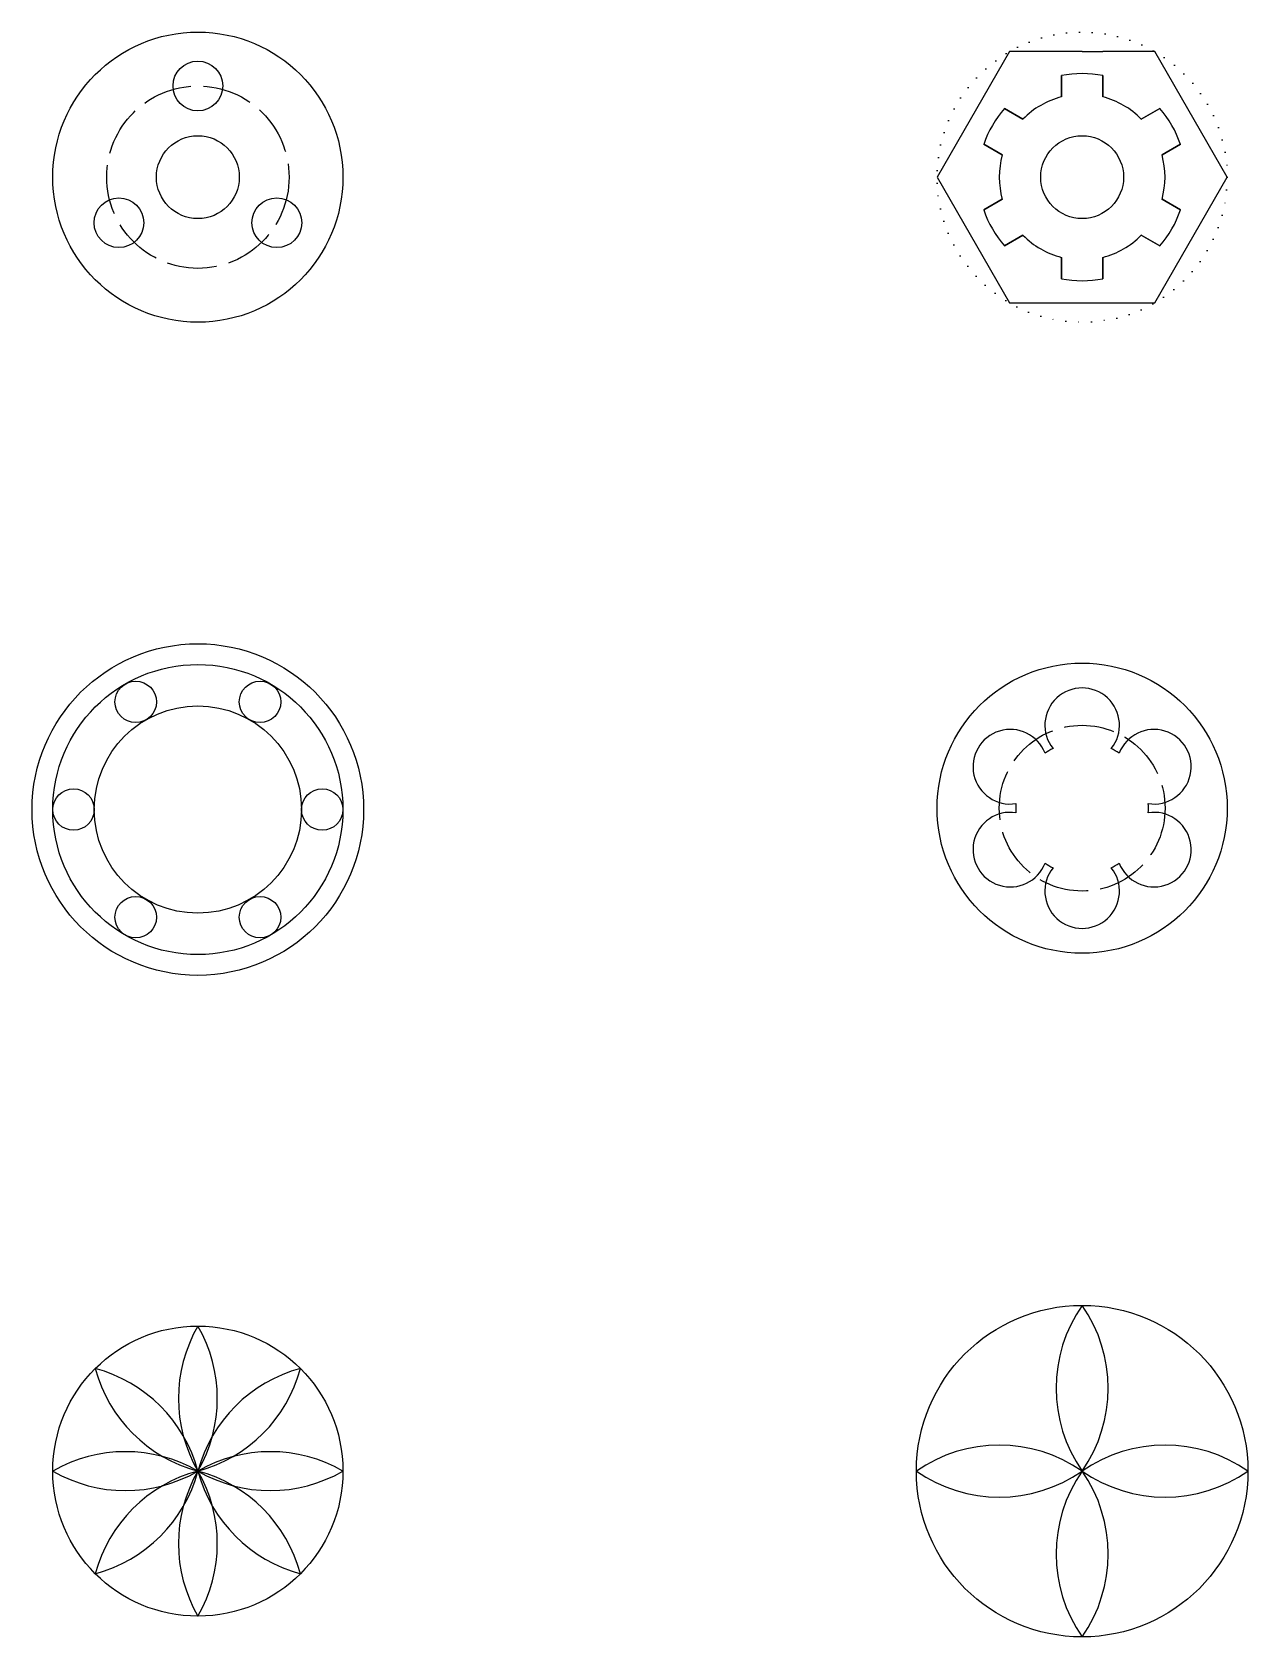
# Model space of a CAD drawing. Header units: millimetres. Extents: x 2969 to 3262, y 1838 to 2225.
import ezdxf

# ---------------------------------------------------------------- set-up
doc = ezdxf.new("R2010")
doc.units = ezdxf.units.MM
doc.linetypes.add('ACAD_ISO02W100', pattern=[15, 12, -3])
doc.linetypes.add('ACAD_ISO07W100', pattern=[3, 0, -3])

# ---------------------------------------------------------------- blocks, each defined once
blk = doc.blocks.new('*U2')
blk.add_circle((0, 0), 5)
blk = doc.blocks.new('*U3')
at = {"color": 0, "linetype": 'ByBlock', "lineweight": -2, "transparency": 16777216}
for p, rotation in [((2993.79, 2063.84), 299.9999999999999), ((3023.79, 2063.84), 240), ((3038.79, 2037.86), 180), ((2993.79, 2011.88), 59.99999999999999), ((3023.79, 2011.88), 120)]:
    blk.add_blockref('*U2', p, dxfattribs=dict(at, rotation=rotation))
blk.add_blockref('*U2', (2978.79, 2037.86), dxfattribs=at)
blk = doc.blocks.new('*U8')
for centre, start, end in [((30.31, 0), 150, 210), ((-30.31, 0), 330, 30)]:
    blk.add_arc(centre, 35, start, end)
blk = doc.blocks.new('*U9')
at = {"color": 0, "linetype": 'ByBlock', "lineweight": -2, "transparency": 16777216}
blk.add_blockref('*U8', (3008.79, 1895.74), dxfattribs=at)
for p, rotation in [((2996.42, 1890.62), 45.00000000000003), ((3021.17, 1890.62), 315.0000000000001), ((2991.29, 1878.24), 90.00000000000001), ((3026.29, 1878.24), 270.0000000000001), ((2996.42, 1865.87), 135.0000000000001), ((3008.79, 1860.74), 180), ((3021.17, 1865.87), 225.0000000000001)]:
    blk.add_blockref('*U8', p, dxfattribs=dict(at, rotation=rotation))
blk = doc.blocks.new('*U10')
for centre, start, end in [((28.72, 0), 145.1501, 214.8499), ((-28.72, 0), 325.1501, 34.8499)]:
    blk.add_arc(centre, 35, start, end)
blk = doc.blocks.new('*U11')
at = {"color": 0, "linetype": 'ByBlock', "lineweight": -2, "transparency": 16777216}
blk.add_blockref('*U10', (3222.14, 1898.24), dxfattribs=at)
for p, rotation in [((3202.14, 1878.24), 90), ((3242.14, 1878.24), 270), ((3222.14, 1858.24), 180)]:
    blk.add_blockref('*U10', p, dxfattribs=dict(at, rotation=rotation))
blk = doc.blocks.new('*U14')
blk.add_circle((0, 0), 6)
blk = doc.blocks.new('*U15')
at = {"color": 0, "linetype": 'ByBlock', "lineweight": -2, "transparency": 16777216}
blk.add_blockref('*U14', (3008.79, 2212.44), dxfattribs=at)
for p, rotation in [((2989.74, 2179.44), 120), ((3027.84, 2179.44), 240)]:
    blk.add_blockref('*U14', p, dxfattribs=dict(at, rotation=rotation))

msp = doc.modelspace()

# ---------------------------------------------------------------- linework, layer by layer
for p, q in [((3222.14, 2220.75), (3227.14, 2220.75)), ((3217.14, 2214.93), (3217.14, 2209.8)), ((3217.14, 2209.8), (3217.14, 2214.93)), ((3227.14, 2214.93), (3227.14, 2209.8)), ((3227.14, 2209.8), (3227.14, 2214.93)), ((3203.42, 2207.02), (3207.86, 2204.45)), ((3207.86, 2204.45), (3203.42, 2207.02)), ((3240.85, 2207.02), (3236.41, 2204.45)), ((3236.41, 2204.45), (3240.85, 2207.02)), ((3198.42, 2198.36), (3202.86, 2195.79)), ((3202.86, 2195.79), (3198.42, 2198.36)), ((3245.85, 2198.36), (3241.41, 2195.79)), ((3241.41, 2195.79), (3245.85, 2198.36)), ((3198.42, 2182.52), (3202.86, 2185.09)), ((3202.86, 2185.09), (3198.42, 2182.52)), ((3245.85, 2182.52), (3241.41, 2185.09)), ((3241.41, 2185.09), (3245.85, 2182.52)), ((3203.42, 2173.86), (3207.86, 2176.43)), ((3207.86, 2176.43), (3203.42, 2173.86)), ((3240.85, 2173.86), (3236.41, 2176.43)), ((3236.41, 2176.43), (3240.85, 2173.86)), ((3217.14, 2165.94), (3217.14, 2171.07)), ((3217.14, 2171.07), (3217.14, 2165.94)), ((3227.14, 2165.94), (3227.14, 2171.07)), ((3227.14, 2171.07), (3227.14, 2165.94))]:
    msp.add_line(p, q)
msp.add_lwpolyline([(3222.14, 2220.75), (3204.64, 2220.75), (3187.14, 2190.44), (3204.64, 2160.13), (3239.64, 2160.13), (3257.14, 2190.44), (3239.64, 2220.75), (3227.14, 2220.75)])
for centre, radius in [((3008.79, 2190.44), 35), ((3008.79, 2190.44), 10), ((3222.14, 2190.44), 10), ((3008.79, 2037.86), 40), ((3008.79, 2037.86), 35), ((3222.14, 2038.19), 35), ((3008.79, 2037.86), 25), ((3222.14, 1878.24), 40), ((3008.79, 1878.24), 35)]:
    msp.add_circle(centre, radius)
at = {"linetype": 'ACAD_ISO07W100'}
msp.add_circle((3222.14, 2190.44), 35, dxfattribs=at)
at = {"linetype": 'ACAD_ISO02W100'}
for centre, radius in [((3008.79, 2190.44), 22), ((3222.14, 2038.19), 20)]:
    msp.add_circle(centre, radius, dxfattribs=at)
for centre, radius, start, end in [((3222.14, 2190.44), 25, 78.463, 101.537), ((3222.14, 2190.44), 20, 104.4775, 135.5225), ((3222.14, 2190.44), 20, 44.4775, 75.5225), ((3222.14, 2190.44), 25, 138.463, 161.537), ((3222.14, 2190.44), 25, 18.463, 41.537), ((3222.14, 2190.44), 20, 164.4775, 195.5225), ((3222.14, 2190.44), 20, 344.4775, 15.5225), ((3222.14, 2190.44), 25, 198.463, 221.537), ((3222.14, 2190.44), 25, 318.463, 341.537), ((3222.14, 2190.44), 20, 224.4775, 255.5225), ((3222.14, 2190.44), 20, 284.4775, 315.5225), ((3222.14, 2190.44), 25, 258.463, 281.537), ((3222.14, 2058.19), 9, 321.3178, 218.6822), ((3204.81, 2048.19), 9, 21.3178, 278.6822), ((3239.46, 2048.19), 9, 261.3178, 158.6822), ((3222.14, 2038.19), 16, 116.0466, 123.9534), ((3222.14, 2038.19), 16, 56.0466, 63.9534), ((3204.81, 2028.19), 9, 81.3178, 338.6822), ((3222.14, 2038.19), 16, 176.0466, 183.9534), ((3239.46, 2028.19), 9, 201.3178, 98.6822), ((3222.14, 2038.19), 16, 356.0466, 3.9534), ((3222.14, 2018.19), 9, 141.3178, 38.6822), ((3222.14, 2038.19), 16, 236.0466, 243.9534), ((3222.14, 2038.19), 16, 296.0466, 303.9534)]:
    msp.add_arc(centre, radius, start, end)

# ---------------------------------------------------------------- block references
for name in ['*U15', '*U3', '*U11', '*U9']:
    msp.add_blockref(name, (0, 0))

doc.saveas('drawing.dxf')
